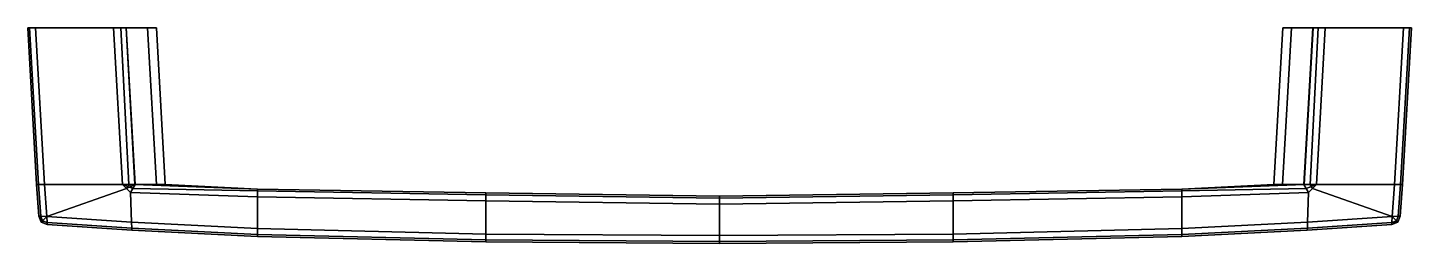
# Model space of a CAD drawing. Extents: x -88 to 88, y -27 to 0.
import ezdxf

# ---------------------------------------------------------------- set-up
doc = ezdxf.new("R2010")
doc.units = 0
doc.layers.add('METAL', color=186, linetype='CONTINUOUS')

msp = doc.modelspace()

# ---------------------------------------------------------------- meshes
at = {"layer": 'METAL'}
mesh = msp.add_polyface(dxfattribs=at)
corners = [(88.12, 0, 8.35), (88.12, 0, 0.72), (88.12, 0, -8), (87.87, 0, 9.1), (87.87, 0, 9.1), (87.87, 0, -8.75), (87.87, 0, -8.75), (87.12, 0, 9.35), (87.12, 0, -9), (86.99, -19.9, 8.35), (86.99, -19.9, 0.72), (86.99, -19.9, -8), (86.74, -19.9, 9.1), (86.74, -19.9, 9.1), (86.74, -19.9, -8.75), (86.74, -19.9, -8.75), (86.7, -23.9, 8.35), (86.7, -23.9, 0.72), (86.7, -23.9, -8), (86.45, -23.92, 9.1), (86.45, -23.92, 9.1), (86.45, -23.92, -8.75), (86.45, -23.92, -8.75), (86.4, -24.67, 8.35), (86.4, -24.67, 8.35), (86.4, -24.67, 0.72), (86.4, -24.67, 0.72), (86.4, -24.67, -8), (86.4, -24.67, -8), (86.22, -24.49, 9.1), (86.22, -24.49, 9.1), (86.22, -24.49, 9.1), (86.21, -24.68, -8.56), (86.21, -24.68, -8.56), (86.21, -24.68, -8.56), (85.99, -19.9, 9.35), (85.99, -19.9, -9), (85.7, -23.96, 9.35), (85.7, -23.96, -9), (85.65, -24.72, 9.1), (85.65, -24.72, 9.1), (85.64, -24.72, -8.75), (85.64, -24.72, -8.75), (85.63, -24.97, 8.35), (85.63, -24.97, 0.72), (85.63, -24.97, -8), (77.2, 0, 9.35), (77.2, 0, -9), (76.31, 0, -8.79), (76.3, 0, 9.15), (76.08, -19.9, 9.35), (76.08, -19.9, -9), (76.08, -19.9, -9), (75.64, 0, -8.18), (75.6, 0, 8.55), (75.56, -20.4, 9.35), (75.56, -20.4, 9.35), (75.56, -20.4, -9), (75.56, -20.4, -9), (75.43, -20.15, -8.79), (75.42, -20.15, 9.15), (75.29, -19.9, -8.59), (75.29, -19.9, -8.59), (75.28, -19.9, 8.95), (75.05, -20.9, 9.35), (75.05, -20.9, 9.35), (75.05, -20.9, -9), (75.05, -20.9, -9), (74.94, -24.68, 9.35), (74.94, -24.68, -9), (74.92, -25.43, 9.1), (74.92, -25.43, 9.1), (74.92, -25.43, -8.75), (74.92, -25.43, -8.75), (74.91, -25.68, 8.35), (74.91, -25.68, 0.72), (74.91, -25.68, -8), (74.78, -20.4, -8.59), (74.78, -20.4, -8.59), (74.76, -20.4, 8.95), (74.76, -20.4, 8.95), (74.51, -19.9, -8.18), (74.51, -19.9, -8.18), (74.51, -19.9, -8.18), (74.51, -19.9, -8.18), (74.48, -19.9, 8.55), (74.48, -19.9, 8.55), (74.48, -19.9, 8.55), (72.89, 0, 4.97), (72.89, 0, -4.21), (71.79, 0, 0.45), (71.79, 0, 0.45), (71.77, -19.9, 4.97), (71.77, -19.9, 4.97), (71.77, -19.9, -4.21), (71.77, -19.9, -4.21), (70.67, -19.9, 0.45), (70.67, -19.9, 0.45), (70.67, -19.9, 0.45), (58.97, -25.47, 9.35), (58.97, -21.46, 9.35), (58.97, -26.22, 9.1), (58.97, -26.22, 9.1), (58.97, -20.71, 9.1), (58.97, -20.71, 9.1), (58.97, -26.47, 8.35), (58.97, -20.46, 8.35), (58.97, -26.47, 0.72), (58.97, -20.46, 0.72), (58.97, -26.47, -8), (58.97, -20.46, -8), (58.97, -26.22, -8.75), (58.97, -26.22, -8.75), (58.97, -20.71, -8.75), (58.97, -20.71, -8.75), (58.97, -25.47, -9), (58.97, -21.46, -9), (29.97, -26.17, 9.35), (29.97, -21.94, 9.35), (29.97, -26.92, 9.1), (29.97, -26.92, 9.1), (29.97, -21.19, 9.1), (29.97, -21.19, 9.1), (29.97, -27.17, 8.35), (29.97, -20.94, 8.35), (29.97, -27.17, 0.72), (29.97, -20.94, 0.72), (29.97, -27.17, -8), (29.97, -20.94, -8), (29.97, -26.92, -8.75), (29.97, -26.92, -8.75), (29.97, -21.19, -8.75), (29.97, -21.19, -8.75), (29.97, -26.17, -9), (29.97, -21.94, -9), (0.31, -26.35, 9.35), (0.31, -22.37, 9.35), (0.31, -27.1, 9.1), (0.31, -27.1, 9.1), (0.31, -21.62, 9.1), (0.31, -21.62, 9.1), (0.31, -27.35, 8.35), (0.31, -21.37, 8.35), (0.31, -27.35, 0.72), (0.31, -21.37, 0.72), (0.31, -27.35, -8), (0.31, -21.37, -8), (0.31, -27.1, -8.75), (0.31, -27.1, -8.75), (0.31, -21.62, -8.75), (0.31, -21.62, -8.75), (0.31, -26.35, -9), (0.31, -22.37, -9), (-29.35, -26.17, 9.35), (-29.35, -21.94, 9.35), (-29.35, -26.92, 9.1), (-29.35, -26.92, 9.1), (-29.35, -21.19, 9.1), (-29.35, -21.19, 9.1), (-29.35, -27.17, 8.35), (-29.35, -20.94, 8.35), (-29.35, -27.17, 0.72), (-29.35, -20.94, 0.72), (-29.35, -27.17, -8), (-29.35, -20.94, -8), (-29.35, -26.92, -8.75), (-29.35, -26.92, -8.75), (-29.35, -21.19, -8.75), (-29.35, -21.19, -8.75), (-29.35, -26.17, -9), (-29.35, -21.94, -9), (-58.35, -25.47, 9.35), (-58.35, -21.46, 9.35), (-58.35, -26.22, 9.1), (-58.35, -26.22, 9.1), (-58.35, -20.71, 9.1), (-58.35, -20.71, 9.1), (-58.35, -26.47, 8.35), (-58.35, -20.46, 8.35), (-58.35, -26.47, 0.72), (-58.35, -20.46, 0.72), (-58.35, -26.47, -8), (-58.35, -20.46, -8), (-58.35, -26.22, -8.75), (-58.35, -26.22, -8.75), (-58.35, -20.71, -8.75), (-58.35, -20.71, -8.75), (-58.35, -25.47, -9), (-58.35, -21.46, -9), (-70.05, -19.9, 0.45), (-70.05, -19.9, 0.45), (-70.05, -19.9, 0.45), (-71.15, -19.9, 4.97), (-71.15, -19.9, 4.97), (-71.15, -19.9, -4.21), (-71.15, -19.9, -4.21), (-71.17, 0, 0.45), (-71.17, 0, 0.45), (-72.28, 0, 4.97), (-72.28, 0, -4.21), (-73.86, -19.9, 8.55), (-73.86, -19.9, 8.55), (-73.86, -19.9, 8.55), (-73.89, -19.9, -8.18), (-73.89, -19.9, -8.18), (-73.89, -19.9, -8.18), (-73.89, -19.9, -8.18), (-74.15, -20.4, 8.95), (-74.15, -20.4, 8.95), (-74.16, -20.4, -8.59), (-74.16, -20.4, -8.59), (-74.29, -25.68, 8.35), (-74.29, -25.68, 0.72), (-74.29, -25.68, -8), (-74.3, -25.43, 9.1), (-74.3, -25.43, 9.1), (-74.3, -25.43, -8.75), (-74.3, -25.43, -8.75), (-74.32, -24.68, 9.35), (-74.32, -24.68, -9), (-74.42, -20.15, -8.59), (-74.43, -20.9, 9.35), (-74.43, -20.9, 9.35), (-74.43, -20.9, -9), (-74.43, -20.9, -9), (-74.66, -19.9, 8.95), (-74.68, -19.9, -8.59), (-74.68, -19.9, -8.59), (-74.8, -20.15, 9.15), (-74.95, -20.4, 9.35), (-74.95, -20.4, 9.35), (-74.95, -20.4, -9), (-74.95, -20.4, -9), (-74.98, 0, 8.55), (-75.02, 0, -8.18), (-75.46, -19.9, 9.35), (-75.46, -19.9, -9), (-75.46, -19.9, -9), (-75.69, 0, 9.15), (-75.69, 0, -8.79), (-76.59, 0, 9.35), (-76.59, 0, -9), (-85.02, -24.97, 8.35), (-85.02, -24.97, 0.72), (-85.02, -24.97, -8), (-85.03, -24.72, 9.1), (-85.03, -24.72, 9.1), (-85.03, -24.72, -8.75), (-85.03, -24.72, -8.75), (-85.08, -23.96, 9.35), (-85.08, -23.96, -9), (-85.38, -19.9, 9.35), (-85.38, -19.9, -9), (-85.61, -24.49, -8.75), (-85.61, -24.49, -8.75), (-85.61, -24.49, -8.75), (-85.78, -24.67, 8.35), (-85.78, -24.67, 8.35), (-85.78, -24.67, 0.72), (-85.78, -24.67, 0.72), (-85.78, -24.67, -8), (-85.78, -24.67, -8), (-85.79, -24.48, 8.91), (-85.79, -24.48, 8.91), (-85.79, -24.48, 8.91), (-85.83, -23.92, -8.75), (-85.83, -23.92, -8.75), (-85.83, -23.91, 9.1), (-85.83, -23.91, 9.1), (-86.09, -23.9, 8.35), (-86.09, -23.9, 0.72), (-86.09, -23.9, -8), (-86.13, -19.9, 9.1), (-86.13, -19.9, 9.1), (-86.13, -19.9, -8.75), (-86.13, -19.9, -8.75), (-86.38, -19.9, 8.35), (-86.38, -19.9, 0.72), (-86.38, -19.9, -8), (-86.5, 0, 9.35), (-86.5, 0, -9), (-87.25, 0, 9.1), (-87.25, 0, 9.1), (-87.25, 0, -8.75), (-87.25, 0, -8.75), (-87.5, 0, 8.35), (-87.5, 0, 0.72), (-87.5, 0, -8)]
mesh.append_faces([[corners[k] for k in face] for face in [(145, 143, 161, 163), (142, 144, 162, 160), (152, 151, 169, 170), (276, 277, 270, 269), (211, 212, 179, 177), (177, 179, 161, 159), (182, 205, 195, 180), (182, 180, 162, 164), (219, 224, 188, 187), (187, 188, 170, 169), (172, 222, 218, 171), (172, 171, 153, 154), (154, 153, 135, 136), (242, 243, 212, 211), (219, 250, 232, 224), (230, 249, 218, 222), (277, 286, 287, 278), (251, 235, 240, 279), (237, 252, 280, 241), (141, 159, 161, 143), (146, 164, 162, 144), (278, 271, 270, 277), (213, 181, 179, 212), (181, 163, 161, 179), (178, 160, 162, 180), (244, 213, 212, 243), (276, 285, 286, 277), (198, 233, 200, 192), (197, 198, 192, 190), (199, 196, 189, 194), (234, 199, 194, 203), (191, 193, 180, 180), (195, 191, 180, 180), (193, 201, 178, 180), (145, 127, 125, 143), (142, 124, 126, 144), (152, 134, 133, 151), (9, 16, 17, 10), (74, 105, 107, 75), (105, 123, 125, 107), (110, 108, 94, 82), (110, 128, 126, 108), (69, 115, 116, 66), (115, 133, 134, 116), (100, 99, 68, 64), (100, 118, 117, 99), (118, 136, 135, 117), (43, 74, 75, 44), (69, 66, 57, 38), (55, 37, 35, 50), (10, 11, 2, 1), (35, 7, 46, 50), (51, 47, 8, 36), (141, 143, 125, 123), (146, 144, 126, 128), (11, 10, 17, 18), (76, 75, 107, 109), (109, 107, 125, 127), (106, 108, 126, 124), (45, 44, 75, 76), (9, 10, 1, 0), (88, 93, 87, 54), (90, 97, 93, 88), (89, 95, 98, 91), (53, 84, 95, 89), (96, 108, 92, 92), (94, 108, 96, 96), (92, 108, 106, 86), (250, 253, 265, 265), (269, 264, 268, 268), (235, 228, 225, 225), (231, 236, 226, 220), (37, 31, 20, 20), (61, 52, 59, 59), (45, 34, 28, 28), (50, 60, 56, 56), (148, 145, 163, 166), (139, 142, 160, 157), (150, 152, 170, 168), (273, 276, 269, 268), (257, 269, 270, 259), (215, 211, 177, 174), (174, 177, 159, 156), (210, 206, 182, 185), (185, 182, 164, 167), (216, 219, 187, 183), (183, 187, 169, 165), (207, 221, 172, 176), (176, 172, 154, 158), (137, 135, 153, 155), (245, 242, 211, 215), (247, 250, 219, 216), (274, 252, 250, 265), (275, 278, 287, 284), (238, 240, 235, 225), (272, 251, 279, 281), (227, 237, 241, 239), (259, 270, 271, 261), (129, 127, 145, 148), (122, 124, 142, 139), (131, 134, 152, 150), (25, 17, 16, 23), (19, 16, 9, 12), (101, 105, 74, 70), (119, 123, 105, 101), (114, 110, 81, 78), (132, 128, 110, 114), (112, 115, 69, 73), (130, 133, 115, 112), (103, 100, 65, 80), (121, 118, 100, 103), (120, 117, 135, 137), (70, 74, 43, 39), (22, 38, 36, 15), (73, 69, 38, 41), (5, 2, 11, 14), (4, 7, 35, 13), (63, 50, 46, 49), (48, 47, 51, 62), (27, 18, 17, 25), (250, 247, 253, 253), (260, 254, 248, 244), (271, 266, 255, 261), (269, 257, 264, 264), (245, 263, 256, 242), (249, 267, 262, 246), (235, 229, 228, 228), (207, 228, 229, 221), (200, 225, 228, 207), (37, 40, 31, 31), (24, 30, 39, 43), (16, 19, 29, 23), (52, 58, 59, 59), (77, 59, 58, 67), (83, 61, 59, 77), (45, 42, 34, 34), (22, 33, 41, 38), (18, 27, 32, 21), (50, 63, 60, 60), (80, 60, 63, 87), (65, 56, 60, 80), (151, 147, 165, 169), (136, 140, 158, 154), (146, 149, 167, 164), (251, 272, 267, 249), (242, 256, 258, 243), (218, 214, 173, 171), (171, 173, 155, 153), (223, 209, 186, 188), (188, 186, 168, 170), (213, 217, 184, 181), (181, 184, 166, 163), (202, 208, 175, 178), (178, 175, 157, 160), (141, 138, 156, 159), (249, 246, 214, 218), (244, 248, 217, 213), (278, 275, 266, 271), (252, 274, 283, 280), (233, 238, 225, 200), (276, 273, 282, 285), (203, 227, 239, 234), (243, 258, 260, 244), (133, 130, 147, 151), (118, 121, 140, 136), (128, 132, 149, 146), (44, 26, 24, 43), (37, 20, 13, 35), (99, 102, 71, 68), (117, 120, 102, 99), (116, 113, 77, 67), (134, 131, 113, 116), (109, 111, 72, 76), (127, 129, 111, 109), (106, 104, 79, 85), (124, 122, 104, 106), (123, 119, 138, 141), (68, 71, 40, 37), (18, 21, 14, 11), (76, 72, 42, 45), (8, 6, 15, 36), (0, 3, 12, 9), (87, 63, 49, 54), (53, 48, 62, 84), (45, 28, 26, 44), (252, 237, 232, 250), (235, 251, 249, 230), (55, 64, 68, 37), (51, 36, 38, 57), (231, 220, 209, 223), (226, 204, 220, 220), (220, 204, 209, 209)]])

doc.saveas('drawing.dxf')
